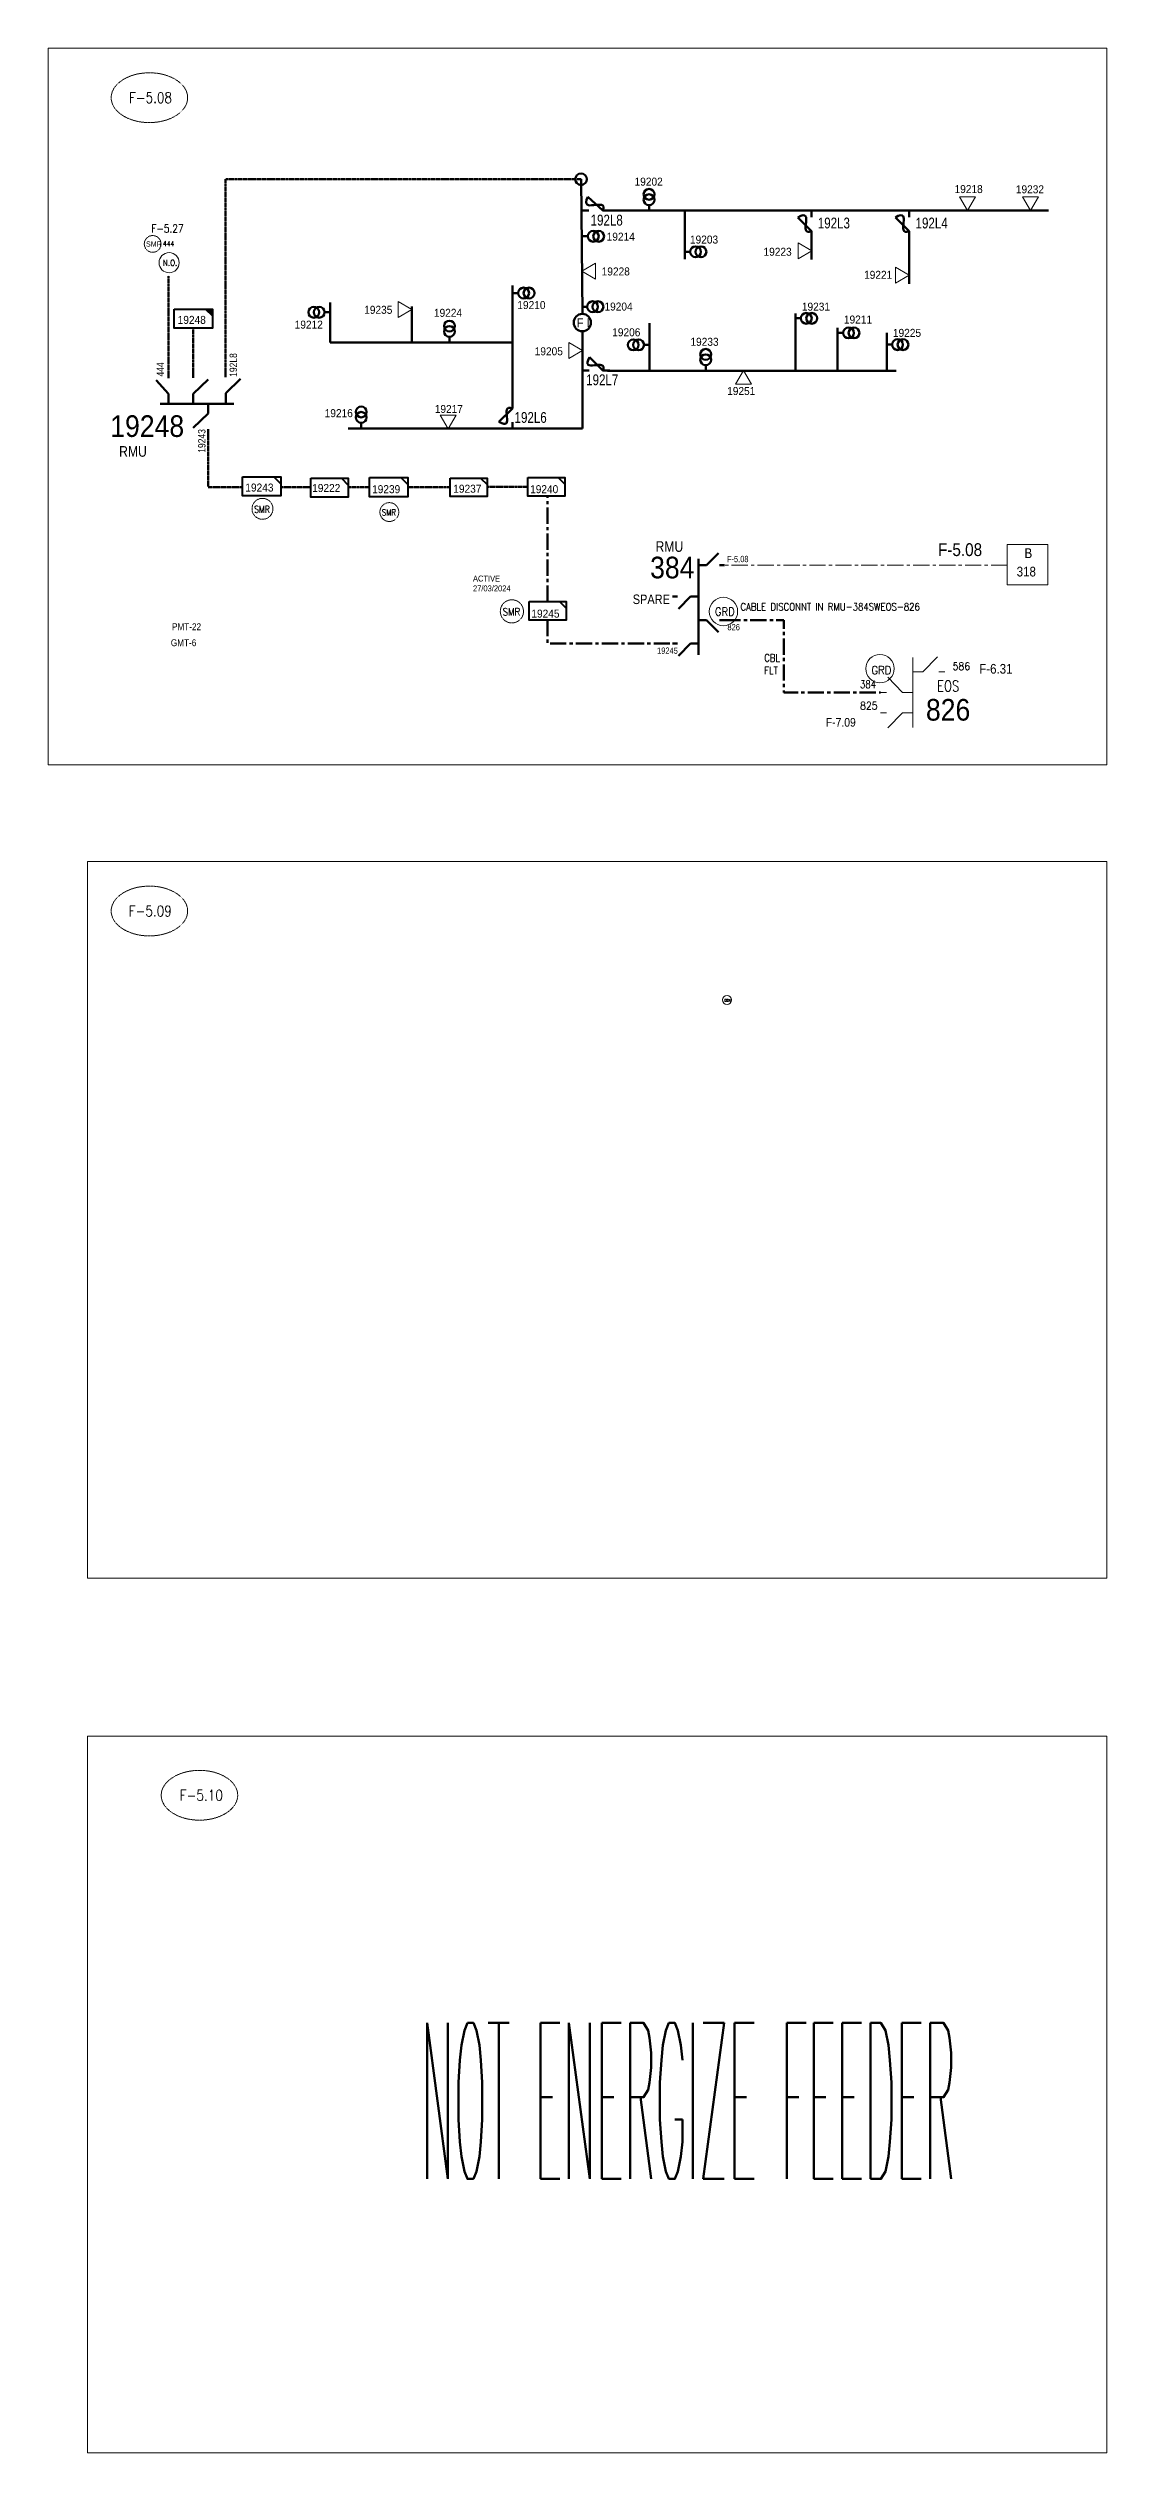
# Model space of a CAD drawing. Header units: metres. Extents: x 65984 to 144644, y -19036 to 23726.
# Drawn here: x 102942 to 103856, y 8331 to 10406 of the extents above; entities that cross this region are included whole.
import ezdxf
from ezdxf.enums import TextEntityAlignment as Align

# ---------------------------------------------------------------- set-up
doc = ezdxf.new("R2010")
doc.units = ezdxf.units.M
doc.header["$MEASUREMENT"] = 0
doc.linetypes.add('( Center )', pattern=[2, 1.25, -0.25, 0.25, -0.25])
doc.linetypes.add('DGN Style 3', pattern=[0.013877, 0, -0.013877])
doc.layers.get('0').update_dxf_attribs({"color": 95, "lineweight": 40})
for name, color, linetype, lineweight in [('d_eos', 111, 'Continuous', 40), ('d_eos no', 121, 'Continuous', 40), ('d_fco', 5, 'Continuous', 40), ('d_fco text', 95, 'Continuous', 40), ('d_oh branch', 94, 'Continuous', 40), ('d_switch', 95, 'Continuous', 40), ('d_tf', 1, 'Continuous', 40), ('d_tf no', 6, 'Continuous', 40), ('d_tf_200', 1, 'Continuous', 40), ('d_ug cable', 95, 'Continuous', 40), ('EARTH FAULT INDICATOR', 95, 'Continuous', 40), ('FDR  1  05', 172, 'Continuous', 40), ('FDR  1  16', 234, 'Continuous', 40), ('fedr no', 95, 'Continuous', 40), ('GRID STATION 01', 7, 'Continuous', 40), ('Level 37', 7, 'Continuous', 0), ('O H MAIN FEEDER', 4, 'Continuous', 100), ('SW N O', 114, 'Continuous', 30)]:
    doc.layers.add(name, color=color, linetype=linetype, lineweight=lineweight)
doc.styles.add('NASKHF', font='naskhf.shx', dxfattribs={"height": 8})
doc.styles.add('Style-Andalus', font='andlso.ttf')
doc.styles.add('Style-Arial', font='arial.ttf')
doc.styles.add('Style-ENGINEERING', font='ENGINEERING.shx')
doc.styles.add('Style-msdefault', font='msdefault.shx')
doc.styles.add('Style-simplex', font='simplex.shx')
doc.styles.add('Style-STANDARD', font='STANDARD.shx')

# ---------------------------------------------------------------- blocks, each defined once
blk = doc.blocks.new('TFU_62')
at = {"layer": 'd_tf_200', "color": 191, "linetype": 'Continuous', "lineweight": 53}
blk.add_line((0, 10), (0, 0), dxfattribs=at)
for centre in [(0, 30), (0, 20)]:
    blk.add_circle(centre, 10, dxfattribs=at)
blk = doc.blocks.new('*U805')
at = {"layer": 'd_fco', "color": 191, "linetype": 'Continuous', "lineweight": 100}
blk.add_line((-4.6, 4.2), (-10.1, 4.2), dxfattribs=at)
at = {"layer": 'd_fco', "color": 191, "linetype": 'Continuous', "lineweight": 100, "flags": 128}
blk.add_lwpolyline([(13, 4.2), (7.1, 4.2), (-4.4, -7.3)], dxfattribs=at)
at = {"layer": 'd_fco', "color": 191, "linetype": 'Continuous', "lineweight": 100}
blk.add_open_spline([(-4.4, -7.3), (-13, 7.7), (11.6, -7.7), (7.1, 4.2)], degree=3, dxfattribs=at)
blk = doc.blocks.new('TF_8')
at = {"color": 0, "linetype": 'ByBlock', "lineweight": -2}
blk.add_line((6.3, 4.95), (9.9, 1.35), dxfattribs=at)
blk.add_3dface([(-10.1, 4.95), (9.9, 4.95), (9.9, -5.05), (-10.1, -5.05)], dxfattribs=at)
blk = doc.blocks.new('*U906')
at = {"layer": 'EARTH FAULT INDICATOR', "color": 2, "linetype": 'Continuous', "lineweight": 100}
blk.add_circle((0, 0.1), 4, dxfattribs=at)
at = {"layer": 'EARTH FAULT INDICATOR', "color": 2, "lineweight": 140, "style": 'Style-Andalus', "width": 0.9}
blk.add_text('F I', height=4.23, dxfattribs=at).set_placement((-2.6, 2.1), align=Align.TOP_LEFT)
blk = doc.blocks.new('*U948')
at = {"layer": 'd_fco', "color": 191, "linetype": 'Continuous', "lineweight": 100}
blk.add_line((-4.6, 4.2), (-10.1, 4.2), dxfattribs=at)
at = {"layer": 'd_fco', "color": 191, "linetype": 'Continuous', "lineweight": 100, "extrusion": (0, 0, -1), "flags": 128}
blk.add_lwpolyline([(-13, 4.2), (-7.1, 4.2), (5.5, -7.2)], dxfattribs=at)
at = {"layer": 'd_fco', "color": 191, "linetype": 'Continuous', "lineweight": 100}
blk.add_open_spline([(-5.5, -7.2), (-13, 7.7), (11.6, -7.7), (7.1, 4.2)], degree=3, dxfattribs=at)
blk = doc.blocks.new('exist.us-1000kva')
at = {"color": 0, "linetype": 'ByBlock', "lineweight": -2, "flags": 128}
blk.add_lwpolyline([(40, 12.9), (32.8, 20), (40, 20)], close=True, dxfattribs=at)
at = {"color": 0, "linetype": 'ByBlock', "lineweight": -2, "extrusion": (0, 0, -1)}
blk.add_solid([(-40, 12.9), (-32.8, 20), (-40, 20)], dxfattribs=at)
at = {"color": 0, "linetype": 'ByBlock', "lineweight": -2, "xscale": 2, "yscale": 2}
blk.add_blockref('TF_8', (20.2, 10.1), dxfattribs=at)
blk = doc.blocks.new('TRA1_1340')
at = {"layer": 'd_tf', "color": 191, "linetype": 'Continuous', "lineweight": 0, "ltscale": 0.00036793, "flags": 128}
blk.add_lwpolyline([(10, -17), (0, 0), (-10, -17)], close=True, dxfattribs=at)
blk = doc.blocks.new('TRA1_1339')
at = {"layer": 'd_tf', "color": 191, "linetype": 'Continuous', "lineweight": 0, "ltscale": 0.00036793, "xscale": 1.000046566207833, "yscale": 1.000046566207833, "zscale": 1.000046566207833, "rotation": 180}
blk.add_blockref('TRA1_1340', (0, 0), dxfattribs=at)
blk = doc.blocks.new('TRA1_1342')
at = {"layer": 'd_tf', "color": 191, "linetype": 'Continuous', "lineweight": 0, "ltscale": 0.00036778, "flags": 128}
blk.add_lwpolyline([(10, -17), (0, 0), (-10, -17)], close=True, dxfattribs=at)
blk = doc.blocks.new('TRA1_1341')
at = {"layer": 'd_tf', "color": 191, "linetype": 'Continuous', "lineweight": 0, "ltscale": 0.00036778, "xscale": 1.000046566207834, "yscale": 1.000046566207834, "zscale": 1.000046566207834, "rotation": 180}
blk.add_blockref('TRA1_1342', (0, 0), dxfattribs=at)
blk = doc.blocks.new('*U3512')
at = {"layer": 'SW N O', "color": 2, "lineweight": 13, "ltscale": 0.426762}
blk.add_circle((0, 0), 16.8, dxfattribs=at)
at = {"layer": 'SW N O', "color": 2, "lineweight": 13, "style": 'Style-STANDARD'}
blk.add_text('GRD', height=9.6, dxfattribs=at).set_placement((1.7, -0.2), align=Align.MIDDLE_CENTER)
blk = doc.blocks.new('*U3595')
at = {"layer": 'SW N O', "color": 2, "lineweight": 13, "ltscale": 0.426762}
blk.add_circle((0, 0), 16.8, dxfattribs=at)
at = {"layer": 'SW N O', "color": 2, "lineweight": 13, "insert": (1.7, -1.8), "char_height": 9.6, "attachment_point": 5, "line_spacing_factor": 0.6, "style": 'Style-STANDARD'}
blk.add_mtext('GRD\\P', dxfattribs=at)
blk = doc.blocks.new('*U1448')
at = {"layer": 'SW N O', "color": 3, "lineweight": 13, "ltscale": 0.426762}
blk.add_circle((0, 0), 16.8, dxfattribs=at)
at = {"layer": 'SW N O', "color": 3, "lineweight": 13, "style": 'Style-STANDARD'}
blk.add_text('N.O.', height=9.6, dxfattribs=at).set_placement((1.7, -0.2), align=Align.MIDDLE_CENTER)
blk = doc.blocks.new('*U4343')
at = {"layer": 'SW N O', "color": 1, "lineweight": 13}
blk.add_circle((0, 0), 16.8, dxfattribs=at)
at = {"layer": 'SW N O', "color": 1, "lineweight": 13, "insert": (1.7, -1.8), "char_height": 9.6, "attachment_point": 5, "line_spacing_factor": 0.6, "style": 'Style-STANDARD'}
blk.add_mtext('GEN', dxfattribs=at)

msp = doc.modelspace()

# ---------------------------------------------------------------- linework, layer by layer
at = {"layer": 'd_eos', "color": 7, "linetype": 'Continuous', "lineweight": 211, "ltscale": 1.167472}
for p, q in [((103045.7, 10108.1), (103035.1, 10120)), ((103045.7, 10121.7), (103045.7, 10126.9)), ((103045.7, 10099.6), (103045.7, 10108.1)), ((103067.1, 10121.8), (103067.1, 10127)), ((103067.1, 10108.2), (103079.9, 10120.6)), ((103067.1, 10099.7), (103067.1, 10108.2)), ((103095, 10122.4), (103095, 10127.6)), ((103095.1, 10108.8), (103107.9, 10121.2)), ((103095.1, 10100.3), (103095.1, 10108.8)), ((103102.1, 10099.6), (103038.6, 10099.6)), ((103079.8, 10091.1), (103067, 10078.7)), ((103079.8, 10099.6), (103079.8, 10091.1)), ((103079.8, 10077.5), (103079.8, 10072.3))]:
    msp.add_line(p, q, dxfattribs=at)
at = {"layer": 'd_eos', "color": 7, "linetype": 'Continuous', "lineweight": 211, "ltscale": 1.025798}
for p, q in [((103503.2, 9882.8), (103503.2, 9965.6)), ((103510.1, 9960.2), (103520.3, 9970.7)), ((103503.2, 9960.2), (103510.1, 9960.2)), ((103521.2, 9960.2), (103525.5, 9960.2)), ((103485.1, 9933.2), (103480.8, 9933.2)), ((103496.2, 9933.2), (103486, 9922.7)), ((103503.2, 9933.2), (103496.2, 9933.2)), ((103503.2, 9912.9), (103510.1, 9912.9)), ((103510.1, 9912.9), (103520.3, 9902.4)), ((103521.3, 9912.9), (103525.5, 9912.9)), ((103485.1, 9892.6), (103480.8, 9892.6)), ((103496.2, 9892.6), (103486, 9882.1)), ((103503.2, 9892.6), (103496.2, 9892.6))]:
    msp.add_line(p, q, dxfattribs=at)
at = {"layer": 'd_eos', "color": 7, "linetype": 'Continuous', "lineweight": 13, "ltscale": 1.025798}
for p, q in [((103510.1, 9960.2), (103520.3, 9970.7)), ((103503.2, 9960.2), (103510.1, 9960.2)), ((103521.2, 9960.2), (103525.5, 9960.2)), ((103485.1, 9933.2), (103480.8, 9933.2)), ((103496.2, 9933.2), (103486, 9922.7)), ((103503.2, 9933.2), (103496.2, 9933.2))]:
    msp.add_line(p, q, dxfattribs=at)
at = {"layer": 'd_eos', "color": 7, "linetype": 'Continuous', "lineweight": 13, "ltscale": 1.191298}
for p, q in [((103688.1, 9880.7), (103688.1, 9820.3)), ((103696.7, 9868.1), (103709.4, 9881.2)), ((103679.4, 9850.5), (103666.7, 9863.6)), ((103688.1, 9868.1), (103696.7, 9868.1)), ((103710.6, 9868.1), (103715.9, 9868.1)), ((103665.5, 9850.5), (103660.2, 9850.5)), ((103688.1, 9850.5), (103679.4, 9850.5)), ((103665.5, 9832.9), (103660.2, 9832.9)), ((103679.4, 9832.9), (103666.7, 9819.8)), ((103688.1, 9832.9), (103679.4, 9832.9))]:
    msp.add_line(p, q, dxfattribs=at)
at = {"layer": 'd_fco', "color": 191, "linetype": 'Continuous', "lineweight": 100}
msp.add_line((103342.5, 10083.8), (103342.5, 10078.2), dxfattribs=at)
at = {"layer": 'd_fco', "color": 191, "linetype": 'Continuous', "lineweight": 100, "flags": 128}
for points in [[(103342.5, 10135.4), (103342.5, 10131.6)], [(103342.5, 10097.8), (103342.5, 10095.6), (103330.9, 10084)]]:
    msp.add_lwpolyline(points, dxfattribs=at)
at = {"layer": 'd_fco', "color": 191, "linetype": 'Continuous', "lineweight": 100}
msp.add_open_spline([(103330.9, 10084), (103346, 10075.3), (103330.5, 10100.1), (103342.5, 10095.6)], degree=3, dxfattribs=at)
at = {"layer": 'd_oh branch', "color": 191, "linetype": 'Continuous', "lineweight": 100}
for p, q in [((103401.8, 10293.3), (103402.9, 10177.1)), ((103805.3, 10266.3), (103424.3, 10266.3)), ((103491.3, 10266.3), (103491.3, 10224.4)), ((103600.8, 10246.3), (103600.8, 10224)), ((103684.9, 10246.2), (103684.9, 10203.1)), ((103342.5, 10097.8), (103342.5, 10201.7)), ((103185.1, 10152.4), (103185.1, 10187)), ((103255.8, 10152.4), (103255.8, 10183.6)), ((103586.9, 10177.5), (103586.9, 10128.1)), ((103185.1, 10152.4), (103342.3, 10152.4)), ((103402.9, 10162.2), (103402.9, 10078.2)), ((103460.8, 10169.1), (103460.8, 10128.1)), ((103623.3, 10128.1), (103623.3, 10165.1)), ((103665.7, 10128.1), (103665.7, 10160.7)), ((103673.7, 10128.1), (103424.6, 10128.1)), ((103402.9, 10078.2), (103200.9, 10078.2))]:
    msp.add_line(p, q, dxfattribs=at)
msp.add_circle((103401.8, 10293.3), 4.96, dxfattribs=at)
at = {"layer": 'd_ug cable', "color": 191, "linetype": 'DGN Style 3', "lineweight": 100}
for p, q in [((103045.7, 10126.9), (103045.7, 10210)), ((103067.1, 10127), (103067.1, 10164.8))]:
    msp.add_line(p, q, dxfattribs=at)
at = {"layer": 'd_ug cable', "color": 191, "linetype": 'DGN Style 3', "lineweight": 100, "flags": 128}
for points in [[(103401.8, 10293.3), (103095, 10293.3), (103095, 10127.6)], [(103109.7, 10027.7), (103079.8, 10027.7), (103079.8, 10072.3)], [(103168.5, 10027.5), (103142.8, 10027.6)], [(103219.2, 10027.5), (103200.9, 10027.6)], [(103288.9, 10027.5), (103252.2, 10027.5)], [(103320.8, 10027.9), (103355.9, 10027.9)]]:
    msp.add_lwpolyline(points, dxfattribs=at)
at = {"layer": 'd_ug cable', "color": 2, "linetype": 'DGN Style 3', "lineweight": 13}
for centre, radius in [((103032, 10237.5), 7.22), ((103126.8, 10008.9), 9.04), ((103236.3, 10006.1), 8.14), ((103342.1, 9920.4), 10)]:
    msp.add_circle(centre, radius, dxfattribs=at)
at = {"layer": 'FDR  1  16', "color": 191, "linetype": '( Center )', "lineweight": 158, "ltscale": 11.19744}
msp.add_line((103372.9, 9928.8), (103372.9, 10019.9), dxfattribs=at)
at = {"layer": 'FDR  1  16', "color": 191, "linetype": '( Center )', "lineweight": 13, "ltscale": 11.19744, "flags": 128}
msp.add_lwpolyline([(103769.7, 9960.2), (103524.7, 9960.2)], dxfattribs=at)
at = {"layer": 'FDR  1  16', "color": 191, "linetype": '( Center )', "lineweight": 158, "ltscale": 11.19744, "flags": 128}
for points in [[(103372.9, 9912.9), (103372.9, 9892.6), (103480.8, 9892.6)], [(103525.5, 9912.9), (103576.8, 9912.9), (103576.8, 9850.5), (103660.2, 9850.5)]]:
    msp.add_lwpolyline(points, dxfattribs=at)
at = {"layer": 'fedr no', "color": 82, "linetype": 'DGN Style 3', "lineweight": 13, "true_color": 0x1dc70e}
for centre in [(103029.2, 10363.7), (103029.2, 9661.8), (103072.4, 8898.7)]:
    msp.add_ellipse(centre, major_axis=(33, 0), ratio=0.651175, dxfattribs=at)
at = {"layer": 'GRID STATION 01', "color": 191, "lineweight": 13, "ltscale": 0.379284, "flags": 128}
msp.add_lwpolyline([(103804.7, 9943.2), (103804.7, 9978.1), (103769.7, 9978.1), (103769.7, 9943.2)], close=True, dxfattribs=at)
at = {"layer": 'O H MAIN FEEDER', "color": 140, "linetype": 'Continuous', "lineweight": 13, "flags": 128}
for points in [[(102941.7, 10406.5), (103855.7, 10406.5), (103855.7, 9788), (102941.7, 9788)], [(102975.8, 9704.6), (103855.7, 9704.6), (103855.7, 9086.1), (102975.8, 9086.1)], [(102975.8, 8949.7), (103855.7, 8949.7), (103855.7, 8331.2), (102975.8, 8331.2)]]:
    msp.add_lwpolyline(points, close=True, dxfattribs=at)

# ---------------------------------------------------------------- block references
at = {"layer": 'd_fco', "color": 191, "linetype": 'Continuous', "lineweight": 100, "extrusion": (0, 0, -1)}
for name, p, xscale, yscale, zscale, rotation in [('*U948', (-103413.3, 10270.6), 1.029155907398821, 1.029155907398821, 1.029155907398821, 179.9640835135763), ('*U805', (-103413.5, 10132.4), 1.010480462353228, 1.010480462353228, 1.010480462353228, 179.9644578622516)]:
    msp.add_blockref(name, p, dxfattribs=dict(at, xscale=xscale, yscale=yscale, zscale=zscale, rotation=rotation))
at = {"layer": 'd_fco', "color": 191, "linetype": 'Continuous', "lineweight": 100, "xscale": 1.029155907398821, "yscale": 1.029155907398821, "zscale": 1.029155907398821, "rotation": 269.9640835135762}
for p in [(103596.4, 10255.8), (103680.6, 10255.8)]:
    msp.add_blockref('*U805', p, dxfattribs=at)
at = {"layer": 'd_tf', "color": 191, "linetype": 'Continuous', "lineweight": 0, "ltscale": 0.00036793, "extrusion": (0, 0, -1), "xscale": 0.6905087999999999, "yscale": 0.6905087999999999, "zscale": 0.6905087999999999}
for p, rotation in [((-103735.3, 10266.3), 359.9999999999999), ((-103789.8, 10266.3), 359.9999999999999), ((-103255.8, 10181), 269.9999999999999), ((-103402.9, 10145.5), 269.9999999999999)]:
    msp.add_blockref('TRA1_1339', p, dxfattribs=dict(at, rotation=rotation))
at = {"layer": 'd_tf', "color": 191, "linetype": 'Continuous', "lineweight": 0, "ltscale": 0.00036778, "xscale": 0.6905087999999999, "yscale": 0.6905087999999999, "zscale": 0.6905087999999999}
for p, rotation in [((103600.9, 10231.5), 89.99999999999997), ((103684.9, 10210.6), 89.99999999999997), ((103287, 10077.9), 359.9999999999999)]:
    msp.add_blockref('TRA1_1341', p, dxfattribs=dict(at, rotation=rotation))
at = {"layer": 'd_tf', "color": 191, "linetype": 'Continuous', "lineweight": 0, "ltscale": 0.00036793, "xscale": 0.6905087999999999, "yscale": 0.6905087999999999, "zscale": 0.6905087999999999}
for p, rotation in [((103402.4, 10214), 270.0000000015305), ((103542.1, 10128.3), 180)]:
    msp.add_blockref('TRA1_1339', p, dxfattribs=dict(at, rotation=rotation))
at = {"layer": 'd_tf_200', "color": 191, "linetype": 'Continuous', "lineweight": 53, "extrusion": (0, 0, -1), "xscale": 0.46656, "yscale": 0.46656, "zscale": 0.46656}
for p, rotation in [((-103460.5, 10266.3), 359.9999999999999), ((-103403, 10244.1), 89.9999999999999), ((-103586.9, 10173.3), 89.99999999999987), ((-103460.8, 10150.4), 270.0000000012493)]:
    msp.add_blockref('TFU_62', p, dxfattribs=dict(at, rotation=rotation))
at = {"layer": 'd_tf_200', "color": 191, "linetype": 'Continuous', "lineweight": 53, "xscale": 0.46656, "yscale": 0.46656, "zscale": 0.46656}
for p, rotation in [((103491.3, 10230.7), 269.9999999999998), ((103342.9, 10195.1), 269.9999999999998), ((103185.1, 10178.5), 89.9999999999999), ((103288.2, 10152.6), 359.9999999999999), ((103402.4, 10183.3), 269.9999999999998), ((103623.4, 10160.7), 269.9999999999998), ((103665.7, 10150.6), 269.9999999999998), ((103509.4, 10128.2), 359.9999999999999), ((103212, 10078.5), 359.9999999999999)]:
    msp.add_blockref('TFU_62', p, dxfattribs=dict(at, rotation=rotation))
at = {"layer": 'EARTH FAULT INDICATOR', "color": 2, "linetype": 'Continuous', "lineweight": 100, "xscale": 1.86624, "yscale": 1.86624, "zscale": 1.86624}
msp.add_blockref('*U906', (103402.9, 10169.4), dxfattribs=at)
at = {"layer": 'FDR  1  05', "color": 191, "linetype": 'Continuous', "lineweight": 40, "rotation": 359.9999999999999}
for name, p, xscale, yscale, zscale in [('exist.us-1000kva', (103050.7, 10164.8), 0.8228000697998069, 0.8228000697998069, 0.7964408125251595), ('TF_8', (103184.8, 10027.2), 1.620799645250005, 1.620799645250005, 0.7167967312726435), ('TF_8', (103305, 10027.6), 1.592881625050319, 1.592881625050319, 0.7964408125251595), ('TF_8', (103372, 10027.9), 1.592881625050319, 1.592881625050319, 0.7964408125251595)]:
    msp.add_blockref(name, p, dxfattribs=dict(at, xscale=xscale, yscale=yscale, zscale=zscale))
at = {"layer": 'FDR  1  05', "color": 2, "linetype": 'Continuous', "lineweight": 40, "zscale": 0.7964408125251595, "rotation": 359.9999999999999}
for p, xscale, yscale in [((103126.3, 10028.3), 1.646079587979942, 1.646079587979942), ((103235.8, 10027.6), 1.653011397298775, 1.653011397298775), ((103373.1, 9920.9), 1.592881625050319, 1.592881625050319)]:
    msp.add_blockref('TF_8', p, dxfattribs=dict(at, xscale=xscale, yscale=yscale))
at = {"layer": 'SW N O', "color": 3, "lineweight": 13, "xscale": 0.5175062183632859, "yscale": 0.5175062183632859, "zscale": 0.5175062183632859}
msp.add_blockref('*U1448', (103046.2, 10221.3), dxfattribs=at)
at = {"layer": 'SW N O', "color": 2, "lineweight": 13, "xscale": 0.7288535030380203, "yscale": 0.7288535030380203, "zscale": 0.7288535030380203}
for name, p in [('*U3512', (103524.7, 9920.3)), ('*U3595', (103659.8, 9871))]:
    msp.add_blockref(name, p, dxfattribs=at)
at = {"layer": 'SW N O', "color": 1, "lineweight": 13, "xscale": 0.2316513122390404, "yscale": 0.2316513122390404, "zscale": 0.2316513122390404}
msp.add_blockref('*U4343', (103527.8, 9585.1), dxfattribs=at)

# ---------------------------------------------------------------- texts
at = {"layer": 'd_eos no', "color": 7, "linetype": 'Continuous', "lineweight": 140, "style": 'Style-Arial', "width": 0.88}
msp.add_text('19248', height=18.66, dxfattribs=at).set_placement((102995.4, 10089.6), align=Align.TOP_LEFT)
at = {"layer": 'd_eos no', "color": 7, "linetype": 'Continuous', "lineweight": 13, "style": 'Style-Arial', "width": 0.88}
msp.add_text('384', height=18.66, dxfattribs=at).set_placement((103461.4, 9948.9))
at = {"layer": 'd_fco text', "color": 191, "linetype": 'Continuous', "lineweight": 80, "style": 'Style-msdefault', "width": 0.8}
for s, p in [('192L8', (103437.8, 10262.7)), ('192L3', (103633.9, 10260.2)), ('192L4', (103718.3, 10260.2))]:
    msp.add_text(s, height=9.33, dxfattribs=at).set_placement(p, align=Align.TOP_RIGHT)
for s, p in [('192L7', (103406.2, 10124.9)), ('192L6', (103344.4, 10092.4))]:
    msp.add_text(s, height=9.33, dxfattribs=at).set_placement(p, align=Align.TOP_LEFT)
at = {"layer": 'd_switch', "color": 7, "linetype": 'Continuous', "lineweight": 30, "style": 'Style-ENGINEERING', "width": 0.857143}
for s, p in [('444', (103041.8, 10123.1)), ('192L8', (103104.8, 10122.8))]:
    msp.add_text(s, height=6.4, rotation=90.0004, dxfattribs=at).set_placement(p)
msp.add_text('19243', height=6.4, rotation=89.9993, dxfattribs=at).set_placement((103077.6, 10077.7), align=Align.RIGHT)
at = {"layer": 'd_switch', "color": 191, "linetype": 'Continuous', "lineweight": 13, "style": 'Style-msdefault', "width": 0.857143}
msp.add_text('F-5.08', height=5.45, dxfattribs=at).set_placement((103527.7, 9968.3), align=Align.TOP_LEFT)
at = {"layer": 'd_switch', "color": 191, "linetype": 'Continuous', "lineweight": 30, "style": 'Style-msdefault', "width": 0.857143}
for s, p in [('F-5.08', (103527.7, 9968.3)), ('19245', (103467.4, 9889.2))]:
    msp.add_text(s, height=5.45, dxfattribs=at).set_placement(p, align=Align.TOP_LEFT)
msp.add_text('826', height=5.45, rotation=0.0075, dxfattribs=at).set_placement((103538.9, 9909.5), align=Align.TOP_RIGHT)
at = {"layer": 'd_tf no', "color": 191, "linetype": 'Continuous', "lineweight": 40, "style": 'Style-msdefault', "width": 0.945946}
for s, height, p in [('19202', 6.91, (103448, 10294.7)), ('19218', 6.91, (103724.2, 10288.3)), ('19232', 6.91, (103777.1, 10288.1)), ('19214', 6.91, (103423.9, 10247.2)), ('19203', 6.91, (103495.8, 10244.7)), ('19223', 6.91, (103559.3, 10234.2)), ('19221', 6.91, (103646.1, 10214.3)), ('19248', 6.91, (103053.6, 10175.4)), ('19212', 6.91, (103154.6, 10171.3)), ('19235', 6.91, (103214.6, 10184.1)), ('19224', 6.91, (103274.8, 10181.5)), ('19210', 6.91, (103346.8, 10188.2)), ('19204', 6.91, (103422, 10186.9)), ('19231', 6.91, (103592.4, 10186.8)), ('19211', 6.91, (103628.7, 10175.7)), ('19205', 6.91, (103361.8, 10148.3)), ('19206', 6.91, (103428.7, 10164.7)), ('19233', 6.91, (103496.2, 10156.5)), ('19225', 6.91, (103671, 10164.2)), ('19251', 6.91, (103527.9, 10114)), ('19216', 6.91, (103180.5, 10094.9)), ('19217', 6.91, (103275.5, 10098.5)), ('19222', 6.9, (103169.7, 10030.3)), ('19237', 6.91, (103291.5, 10029.7)), ('19240', 6.91, (103357.8, 10029.3))]:
    msp.add_text(s, height=height, dxfattribs=at).set_placement(p, align=Align.TOP_LEFT)
msp.add_text('19228', height=6.91, dxfattribs=at).set_placement((103443.9, 10217.2), align=Align.TOP_RIGHT)
at = {"layer": 'd_tf no', "color": 2, "linetype": 'Continuous', "lineweight": 40, "style": 'Style-msdefault', "width": 0.945946}
for s, p in [('19243', (103112, 10030.7)), ('19239', (103221.4, 10029.3))]:
    msp.add_text(s, height=6.91, dxfattribs=at).set_placement(p, align=Align.TOP_LEFT)
at = {"layer": 'd_tf no', "color": 121, "linetype": 'Continuous', "lineweight": 40, "style": 'Style-msdefault', "width": 0.945946}
msp.add_text('19245', height=6.91, dxfattribs=at).set_placement((103358.9, 9921.9), align=Align.TOP_LEFT)
at = {"layer": 'd_tf no', "color": 1, "linetype": 'Continuous', "lineweight": 40, "insert": (103026.2, 10239.7), "char_height": 4.49, "attachment_point": 1, "style": 'NASKHF'}
msp.add_mtext('\\Fmsdefault;\\H1x;\\W0.945946;SMR^I', dxfattribs=at)
at = {"layer": 'd_tf no', "color": 1, "linetype": 'Continuous', "lineweight": 40, "ltscale": 0.81, "insert": (103126.4, 10008.5), "char_height": 5.868, "attachment_point": 5, "line_spacing_factor": 1.2, "style": 'Style-STANDARD'}
msp.add_mtext('\\H1x;\\W0.909091;SMR\\P', dxfattribs=at)
at = {"layer": 'd_tf no', "color": 1, "linetype": 'Continuous', "lineweight": 40, "ltscale": 0.729, "insert": (103235.9, 10005.8), "char_height": 5.281, "attachment_point": 5, "line_spacing_factor": 1.2, "style": 'Style-STANDARD'}
msp.add_mtext('\\H1x;\\W0.909091;SMR\\P', dxfattribs=at)
at = {"layer": 'd_tf no', "color": 121, "linetype": 'Continuous', "lineweight": 40, "insert": (103308.5, 9951.3), "char_height": 5.128, "attachment_point": 1, "style": 'NASKHF'}
msp.add_mtext('\\Fmsdefault;\\H1x;\\W0.945946;ACTIVE\\P27/03/2024', dxfattribs=at)
at = {"layer": 'd_tf no', "color": 1, "linetype": 'Continuous', "lineweight": 40, "ltscale": 0.9, "insert": (103341.7, 9920), "char_height": 6.52, "attachment_point": 5, "line_spacing_factor": 1.2, "style": 'Style-STANDARD'}
msp.add_mtext('\\H1x;\\W0.909091;SMR\\P', dxfattribs=at)
at = {"layer": 'fedr no', "color": 6, "linetype": 'Continuous', "lineweight": 13, "style": 'Style-STANDARD', "width": 0.909091}
for s, p in [('F-5.08', (103030.1, 10363.7)), ('F-5.09', (103029.9, 9661.8)), ('F-5.10', (103074, 8898.7))]:
    msp.add_text(s, height=9.19, dxfattribs=at).set_placement(p, align=Align.MIDDLE_CENTER)
at = {"layer": 'fedr no', "color": 55, "linetype": 'Continuous', "lineweight": 13, "insert": (103044.8, 10250.8), "char_height": 6.853, "attachment_point": 5, "line_spacing_factor": 1.2, "style": 'Style-STANDARD'}
msp.add_mtext('\\H1x;\\W0.909091;F-5.27', dxfattribs=at)
at = {"layer": 'fedr no', "color": 2, "linetype": 'Continuous', "lineweight": 13, "insert": (103045.8, 10237.7), "char_height": 4.136, "attachment_point": 5, "line_spacing_factor": 1.2, "style": 'Style-STANDARD'}
msp.add_mtext('\\H1x;\\W0.909091;444', dxfattribs=at)
at = {"layer": 'fedr no', "color": 6, "linetype": 'Continuous', "lineweight": 13, "insert": (103494.4, 8634.9), "char_height": 134.545, "width": 1315.628, "attachment_point": 5, "style": 'Style-STANDARD'}
msp.add_mtext('\\H1x;\\W0.245275;NOT ENERGIZE FEEDER', dxfattribs=at)
at = {"layer": 'GRID STATION 01', "linetype": 'Continuous', "lineweight": 13, "style": 'Style-msdefault', "width": 0.888889}
for s, height, p in [('F-5.08', 11.09, (103709.9, 9979.2)), ('PMT-22', 5.94, (103048.7, 9910.1)), ('GMT-6', 5.94, (103047.7, 9896.3))]:
    msp.add_text(s, height=height, dxfattribs=at).set_placement(p, align=Align.TOP_LEFT)
at = {"layer": 'GRID STATION 01', "color": 191, "linetype": 'Continuous', "lineweight": 13, "style": 'Style-msdefault', "width": 0.888889}
for s, p in [('B', (103784.6, 9974.8)), ('318', (103777.8, 9958.9))]:
    msp.add_text(s, height=8.4, dxfattribs=at).set_placement(p, align=Align.TOP_LEFT)
at = {"layer": 'GRID STATION 01', "color": 2, "linetype": 'Continuous', "lineweight": 13, "style": 'Style-msdefault', "width": 0.888889}
for s, height, p in [('F-6.31', 8.36, (103745.5, 9875)), ('F-7.09', 7.52, (103613.1, 9828.4))]:
    msp.add_text(s, height=height, dxfattribs=at).set_placement(p, align=Align.TOP_LEFT)
at = {"layer": 'Level 37', "color": 7, "linetype": 'Continuous', "lineweight": 100, "style": 'Style-msdefault', "width": 0.86}
msp.add_text('RMU', height=9.14, rotation=0.0004, dxfattribs=at).set_placement((103027, 10063), align=Align.TOP_RIGHT)
for s, height, p in [('RMU', 9.14, (103490, 9971.8)), ('SPARE', 8.23, (103478.5, 9926.7))]:
    msp.add_text(s, height=height, rotation=359.9996, dxfattribs=at).set_placement(p, align=Align.RIGHT)
at = {"layer": 'Level 37', "color": 7, "linetype": 'Continuous', "lineweight": 13}
for s, height, style, width, p in [('384', 6.51, 'Style-STANDARD', 0.909091, (103642.6, 9860.7)), ('825', 6.51, 'Style-simplex', 0.909091, (103642.6, 9842.3)), ('826', 18.66, 'Style-Arial', 0.88, (103699.5, 9844.8))]:
    msp.add_text(s, height=height, dxfattribs=dict(at, style=style, width=width)).set_placement(p, align=Align.TOP_LEFT)
at = {"layer": 'Level 37', "color": 7, "linetype": 'Continuous', "lineweight": 13, "style": 'Style-STANDARD', "width": 0.854701}
msp.add_text('EOS', height=9.32, dxfattribs=at).set_placement((103718.7, 9856), align=Align.MIDDLE_CENTER)
at = {"layer": 'Level 37', "color": 7, "linetype": 'Continuous', "lineweight": 13, "style": 'Style-simplex', "width": 0.909091}
msp.add_text('586', height=6.51, rotation=0.0075, dxfattribs=at).set_placement((103737.7, 9876.3), align=Align.TOP_RIGHT)
at = {"layer": 'Level 37', "color": 2, "linetype": 'Continuous', "lineweight": 13, "insert": (103539.4, 9927.6), "char_height": 6.512, "attachment_point": 1, "style": 'Style-STANDARD'}
msp.add_mtext('\\H1x;\\W0.909091;CABLE DISCONNT IN RMU-384SWEOS-826', dxfattribs=at)
at = {"layer": 'Level 37', "color": 1, "linetype": 'Continuous', "lineweight": 13, "insert": (103559.9, 9883.5), "char_height": 6.512, "attachment_point": 1, "style": 'Style-STANDARD'}
msp.add_mtext('\\H1x;\\W0.909091;CBL\\PFLT', dxfattribs=at)

doc.saveas('drawing.dxf')
